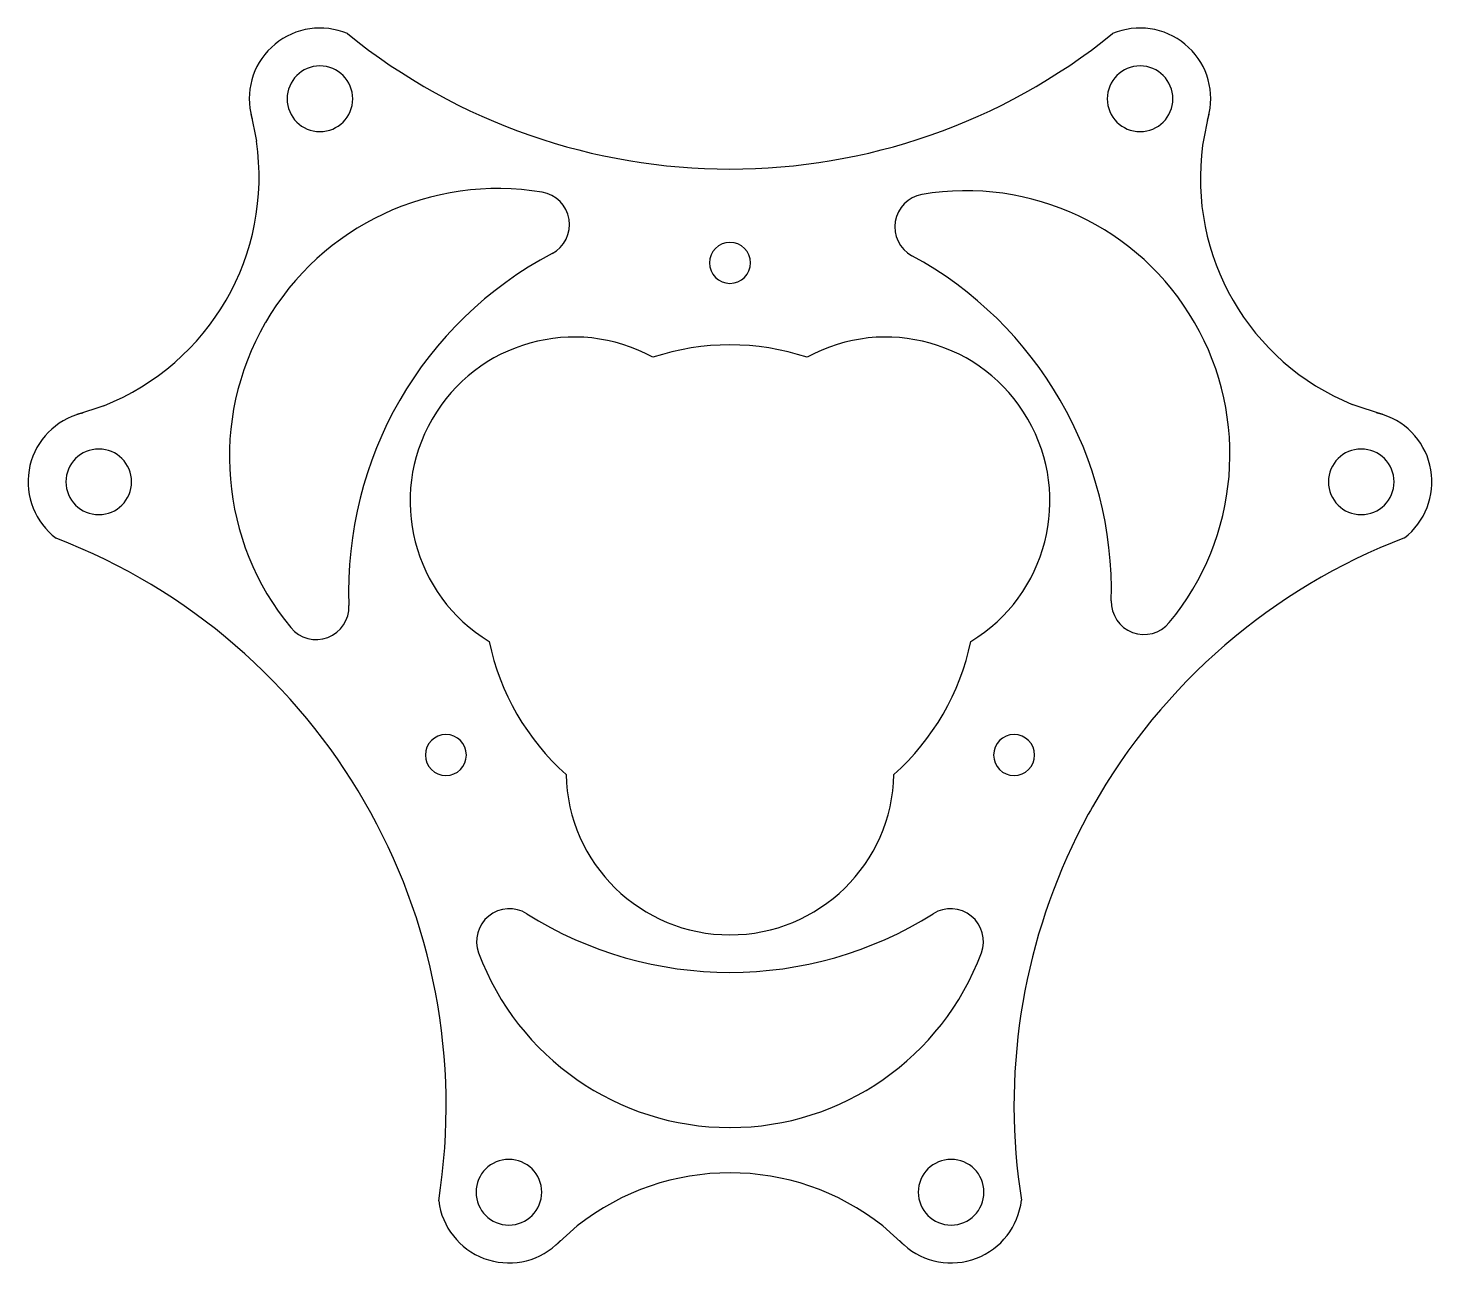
# Model space of a CAD drawing. Extents: x 2.2 to 87.8, y 6.7 to 81.9.
import ezdxf

# ---------------------------------------------------------------- set-up
doc = ezdxf.new("R2010")
doc.units = 0
doc.linetypes.add('HIDDEN', pattern=[9.525, 6.35, -3.175])
doc.layers.get('0').update_dxf_attribs({"color": 253, "linetype": 'CONTINUOUS'})
doc.layers.add('HIDDEN', color=98, linetype='HIDDEN')

msp = doc.modelspace()

# ---------------------------------------------------------------- linework, layer by layer
at = {"color": 98}
for p, q in [((15.779, 76.757), (16.132, 75.05)), ((73.816, 74.8), (74.221, 76.757)), ((6.821, 58.922), (5.166, 58.375)), ((84.834, 58.375), (82.936, 59.003)), ((34.387, 7.762), (35.689, 8.922)), ((54.311, 8.922), (55.613, 7.762))]:
    msp.add_line(p, q, dxfattribs=at)
at = {"color": 98, "extrusion": (2.84364e-22, 1.72054e-14, -1)}
for centre, radius in [((-20, 77.631), 2), ((-70, 77.631), 2), ((-45, 67.631), 1.25), ((-6.519, 54.282), 2), ((-83.481, 54.282), 2), ((-27.679, 37.631), 1.25), ((-62.321, 37.631), 1.25), ((-31.519, 10.981), 2), ((-58.481, 10.981), 2)]:
    msp.add_circle(centre, radius, dxfattribs=at)
at = {"color": 98}
for centre, radius, start, end in [((20, 77.631), 4.311, 67.11325, 191.70288), ((45, 110.432), 37.082, 231.02622, 308.97378), ((70, 77.631), 4.311, 348.2971, 112.88673), ((1.292, 72.866), 15, 291.62799, 8.37194), ((88.541, 72.77), 14.865, 172.1525, 247.84761), ((30.837, 55.809), 16.354, 80.44991, 149.9305), ((33.218, 69.964), 2, 297.81427, 80.44991), ((59.407, 55.955), 16.071, 320.35658, 99.67736), ((57.041, 69.825), 2, 99.67736, 241.5176), ((45, 47.631), 23.25, 117.81427, 182.18573), ((45, 47.631), 23.25, 358.51635, 61.5176), ((30.837, 55.809), 16.354, 150.0695, 219.55009), ((21.003, 61.486), 5, 149.77266, 150.22734), ((35.5, 53.107), 10, 61.29074, 238.79669), ((45, 47.631), 15, 71.75448, 108.24554), ((54.5, 53.107), 10, 301.20331, 118.70928), ((6.519, 54.282), 4.311, 108.29709, 232.88675), ((83.481, 54.282), 4.311, 307.68103, 71.70296), ((-9.387, 16.231), 37.082, 351.02621, 68.97379), ((99.38, 16.258), 37.067, 110.96758, 150.5707), ((19.768, 46.668), 2, 219.55009, 2.18573), ((70.242, 46.978), 2, 178.51635, 320.35658), ((45, 47.631), 15, 191.84189, 228.20182), ((45, 47.631), 15, 311.79818, 348.15812), ((45, 36.667), 10, 181.247, 358.753), ((86.494, 23.071), 22.5, 149.55744, 154.71245), ((99.38, 16.258), 37.067, 153.69919, 188.9468), ((31.55, 26.262), 2, 57.81426, 200.4499), ((58.45, 26.262), 2, 339.55008, 122.18572), ((45, 47.631), 23.25, 237.81426, 302.18572), ((45, 31.277), 16.354, 200.4499, 269.92913), ((45, 31.277), 16.354, 270.07087, 339.55008), ((45, 19.922), 5, 269.76819, 270.23182), ((45, -2.838), 15, 51.62786, 128.37208), ((31.519, 10.981), 4.311, 187.11326, 311.70292), ((58.481, 10.981), 4.311, 228.29707, 353.50868)]:
    msp.add_arc(centre, radius, start, end, dxfattribs=at)
at = {"layer": 'HIDDEN'}
for centre, start, end in [((20, 77.631), 191.70288, 196.87804), ((70, 77.631), 342.31911, 348.2971), ((6.519, 54.282), 103.12194, 108.29709), ((83.481, 54.282), 71.70296, 77.68082), ((31.519, 10.981), 311.70292, 316.87792), ((58.481, 10.981), 223.12211, 228.29707)]:
    msp.add_arc(centre, 4.311, start, end, dxfattribs=at)

doc.saveas('drawing.dxf')
